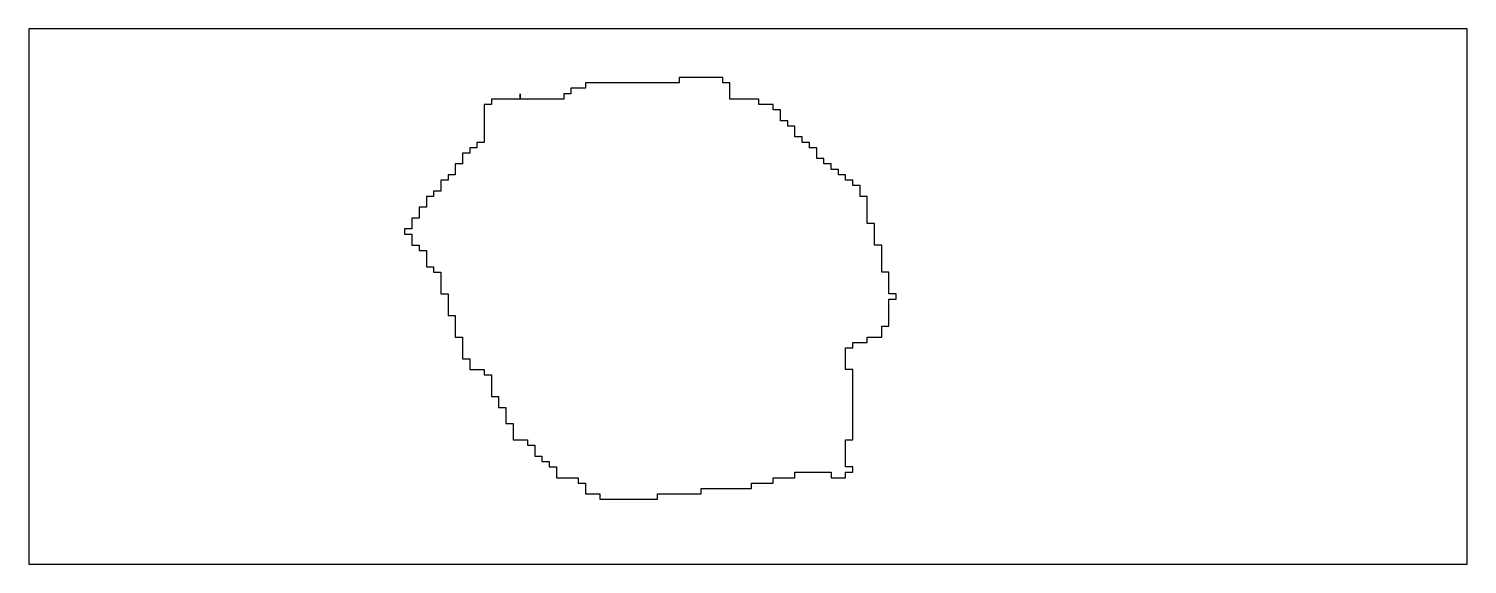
# Model space of a CAD drawing. Extents: x 0.001 to 0.401, y 0.001 to 0.15.
import ezdxf

# ---------------------------------------------------------------- set-up
doc = ezdxf.new("R2010")
doc.units = 0

msp = doc.modelspace()

# ---------------------------------------------------------------- linework, layer by layer
at = {"layer": 'PORE'}
for points in [[(0.001005, 0.000752), (0.003015, 0.000752), (0.005025, 0.000752), (0.007035, 0.000752), (0.009045, 0.000752), (0.011055, 0.000752), (0.013065, 0.000752), (0.015075, 0.000752), (0.017085, 0.000752), (0.019095, 0.000752), (0.021106, 0.000752), (0.023116, 0.000752), (0.025126, 0.000752), (0.027136, 0.000752), (0.029146, 0.000752), (0.031156, 0.000752), (0.033166, 0.000752), (0.035176, 0.000752), (0.037186, 0.000752), (0.039196, 0.000752), (0.041206, 0.000752), (0.043216, 0.000752), (0.045226, 0.000752), (0.047236, 0.000752), (0.049246, 0.000752), (0.051256, 0.000752), (0.053266, 0.000752), (0.055276, 0.000752), (0.057286, 0.000752), (0.059296, 0.000752), (0.061307, 0.000752), (0.063317, 0.000752), (0.065327, 0.000752), (0.067337, 0.000752), (0.069347, 0.000752), (0.071357, 0.000752), (0.073367, 0.000752), (0.075377, 0.000752), (0.077387, 0.000752), (0.079397, 0.000752), (0.081407, 0.000752), (0.083417, 0.000752), (0.085427, 0.000752), (0.087437, 0.000752), (0.089447, 0.000752), (0.091457, 0.000752), (0.093467, 0.000752), (0.095477, 0.000752), (0.097487, 0.000752), (0.099497, 0.000752), (0.101508, 0.000752), (0.103518, 0.000752), (0.105528, 0.000752), (0.107538, 0.000752), (0.109548, 0.000752), (0.111558, 0.000752), (0.113568, 0.000752), (0.115578, 0.000752), (0.117588, 0.000752), (0.119598, 0.000752), (0.121608, 0.000752), (0.123618, 0.000752), (0.125628, 0.000752), (0.127638, 0.000752), (0.129648, 0.000752), (0.131658, 0.000752), (0.133668, 0.000752), (0.135678, 0.000752), (0.137688, 0.000752), (0.139698, 0.000752), (0.141709, 0.000752), (0.143719, 0.000752), (0.145729, 0.000752), (0.147739, 0.000752), (0.149749, 0.000752), (0.151759, 0.000752), (0.153769, 0.000752), (0.155779, 0.000752), (0.157789, 0.000752), (0.159799, 0.000752), (0.161809, 0.000752), (0.163819, 0.000752), (0.165829, 0.000752), (0.167839, 0.000752), (0.169849, 0.000752), (0.171859, 0.000752), (0.173869, 0.000752), (0.175879, 0.000752), (0.177889, 0.000752), (0.179899, 0.000752), (0.18191, 0.000752), (0.18392, 0.000752), (0.18593, 0.000752), (0.18794, 0.000752), (0.18995, 0.000752), (0.19196, 0.000752), (0.19397, 0.000752), (0.19598, 0.000752), (0.19799, 0.000752), (0.2, 0.000752), (0.20201, 0.000752), (0.20402, 0.000752), (0.20603, 0.000752), (0.20804, 0.000752), (0.21005, 0.000752), (0.21206, 0.000752), (0.21407, 0.000752), (0.21608, 0.000752), (0.21809, 0.000752), (0.220101, 0.000752), (0.222111, 0.000752), (0.224121, 0.000752), (0.226131, 0.000752), (0.228141, 0.000752), (0.230151, 0.000752), (0.232161, 0.000752), (0.234171, 0.000752), (0.236181, 0.000752), (0.238191, 0.000752), (0.240201, 0.000752), (0.242211, 0.000752), (0.244221, 0.000752), (0.246231, 0.000752), (0.248241, 0.000752), (0.250251, 0.000752), (0.252261, 0.000752), (0.254271, 0.000752), (0.256281, 0.000752), (0.258291, 0.000752), (0.260302, 0.000752), (0.262312, 0.000752), (0.264322, 0.000752), (0.266332, 0.000752), (0.268342, 0.000752), (0.270352, 0.000752), (0.272362, 0.000752), (0.274372, 0.000752), (0.276382, 0.000752), (0.278392, 0.000752), (0.280402, 0.000752), (0.282412, 0.000752), (0.284422, 0.000752), (0.286432, 0.000752), (0.288442, 0.000752), (0.290452, 0.000752), (0.292462, 0.000752), (0.294472, 0.000752), (0.296482, 0.000752), (0.298492, 0.000752), (0.300503, 0.000752), (0.302513, 0.000752), (0.304523, 0.000752), (0.306533, 0.000752), (0.308543, 0.000752), (0.310553, 0.000752), (0.312563, 0.000752), (0.314573, 0.000752), (0.316583, 0.000752), (0.318593, 0.000752), (0.320603, 0.000752), (0.322613, 0.000752), (0.324623, 0.000752), (0.326633, 0.000752), (0.328643, 0.000752), (0.330653, 0.000752), (0.332663, 0.000752), (0.334673, 0.000752), (0.336683, 0.000752), (0.338693, 0.000752), (0.340704, 0.000752), (0.342714, 0.000752), (0.344724, 0.000752), (0.346734, 0.000752), (0.348744, 0.000752), (0.350754, 0.000752), (0.352764, 0.000752), (0.354774, 0.000752), (0.356784, 0.000752), (0.358794, 0.000752), (0.360804, 0.000752), (0.362814, 0.000752), (0.364824, 0.000752), (0.366834, 0.000752), (0.368844, 0.000752), (0.370854, 0.000752), (0.372864, 0.000752), (0.374874, 0.000752), (0.376884, 0.000752), (0.378894, 0.000752), (0.380905, 0.000752), (0.382915, 0.000752), (0.384925, 0.000752), (0.386935, 0.000752), (0.388945, 0.000752), (0.390955, 0.000752), (0.392965, 0.000752), (0.394975, 0.000752), (0.396985, 0.000752), (0.398995, 0.000752), (0.401005, 0.000752), (0.401005, 0.002255), (0.401005, 0.003758), (0.401005, 0.005261), (0.401005, 0.006764), (0.401005, 0.008267), (0.401005, 0.00977), (0.401005, 0.011273), (0.401005, 0.012776), (0.401005, 0.014279), (0.401005, 0.015782), (0.401005, 0.017285), (0.401005, 0.018788), (0.401005, 0.020291), (0.401005, 0.021794), (0.401005, 0.023297), (0.401005, 0.0248), (0.401005, 0.026303), (0.401005, 0.027806), (0.401005, 0.029309), (0.401005, 0.030812), (0.401005, 0.032315), (0.401005, 0.033818), (0.401005, 0.035321), (0.401005, 0.036824), (0.401005, 0.038327), (0.401005, 0.03983), (0.401005, 0.041333), (0.401005, 0.042836), (0.401005, 0.044339), (0.401005, 0.045842), (0.401005, 0.047345), (0.401005, 0.048848), (0.401005, 0.050352), (0.401005, 0.051855), (0.401005, 0.053358), (0.401005, 0.054861), (0.401005, 0.056364), (0.401005, 0.057867), (0.401005, 0.05937), (0.401005, 0.060873), (0.401005, 0.062376), (0.401005, 0.063879), (0.401005, 0.065382), (0.401005, 0.066885), (0.401005, 0.068388), (0.401005, 0.069891), (0.401005, 0.071394), (0.401005, 0.072897), (0.401005, 0.0744), (0.401005, 0.075903), (0.401005, 0.077406), (0.401005, 0.078909), (0.401005, 0.080412), (0.401005, 0.081915), (0.401005, 0.083418), (0.401005, 0.084921), (0.401005, 0.086424), (0.401005, 0.087927), (0.401005, 0.08943), (0.401005, 0.090933), (0.401005, 0.092436), (0.401005, 0.093939), (0.401005, 0.095442), (0.401005, 0.096945), (0.401005, 0.098448), (0.401005, 0.099952), (0.401005, 0.101455), (0.401005, 0.102958), (0.401005, 0.104461), (0.401005, 0.105964), (0.401005, 0.107467), (0.401005, 0.10897), (0.401005, 0.110473), (0.401005, 0.111976), (0.401005, 0.113479), (0.401005, 0.114982), (0.401005, 0.116485), (0.401005, 0.117988), (0.401005, 0.119491), (0.401005, 0.120994), (0.401005, 0.122497), (0.401005, 0.124), (0.401005, 0.125503), (0.401005, 0.127006), (0.401005, 0.128509), (0.401005, 0.130012), (0.401005, 0.131515), (0.401005, 0.133018), (0.401005, 0.134521), (0.401005, 0.136024), (0.401005, 0.137527), (0.401005, 0.13903), (0.401005, 0.140533), (0.401005, 0.142036), (0.401005, 0.143539), (0.401005, 0.145042), (0.401005, 0.146545), (0.401005, 0.148048), (0.401005, 0.149552), (0.398995, 0.149552), (0.396985, 0.149552), (0.394975, 0.149552), (0.392965, 0.149552), (0.390955, 0.149552), (0.388945, 0.149552), (0.386935, 0.149552), (0.384925, 0.149552), (0.382915, 0.149552), (0.380905, 0.149552), (0.378894, 0.149552), (0.376884, 0.149552), (0.374874, 0.149552), (0.372864, 0.149552), (0.370854, 0.149552), (0.368844, 0.149552), (0.366834, 0.149552), (0.364824, 0.149552), (0.362814, 0.149552), (0.360804, 0.149552), (0.358794, 0.149552), (0.356784, 0.149552), (0.354774, 0.149552), (0.352764, 0.149552), (0.350754, 0.149552), (0.348744, 0.149552), (0.346734, 0.149552), (0.344724, 0.149552), (0.342714, 0.149552), (0.340704, 0.149552), (0.338693, 0.149552), (0.336683, 0.149552), (0.334673, 0.149552), (0.332663, 0.149552), (0.330653, 0.149552), (0.328643, 0.149552), (0.326633, 0.149552), (0.324623, 0.149552), (0.322613, 0.149552), (0.320603, 0.149552), (0.318593, 0.149552), (0.316583, 0.149552), (0.314573, 0.149552), (0.312563, 0.149552), (0.310553, 0.149552), (0.308543, 0.149552), (0.306533, 0.149552), (0.304523, 0.149552), (0.302513, 0.149552), (0.300503, 0.149552), (0.298492, 0.149552), (0.296482, 0.149552), (0.294472, 0.149552), (0.292462, 0.149552), (0.290452, 0.149552), (0.288442, 0.149552), (0.286432, 0.149552), (0.284422, 0.149552), (0.282412, 0.149552), (0.280402, 0.149552), (0.278392, 0.149552), (0.276382, 0.149552), (0.274372, 0.149552), (0.272362, 0.149552), (0.270352, 0.149552), (0.268342, 0.149552), (0.266332, 0.149552), (0.264322, 0.149552), (0.262312, 0.149552), (0.260302, 0.149552), (0.258291, 0.149552), (0.256281, 0.149552), (0.254271, 0.149552), (0.252261, 0.149552), (0.250251, 0.149552), (0.248241, 0.149552), (0.246231, 0.149552), (0.244221, 0.149552), (0.242211, 0.149552), (0.240201, 0.149552), (0.238191, 0.149552), (0.236181, 0.149552), (0.234171, 0.149552), (0.232161, 0.149552), (0.230151, 0.149552), (0.228141, 0.149552), (0.226131, 0.149552), (0.224121, 0.149552), (0.222111, 0.149552), (0.220101, 0.149552), (0.21809, 0.149552), (0.21608, 0.149552), (0.21407, 0.149552), (0.21206, 0.149552), (0.21005, 0.149552), (0.20804, 0.149552), (0.20603, 0.149552), (0.20402, 0.149552), (0.20201, 0.149552), (0.2, 0.149552), (0.19799, 0.149552), (0.19598, 0.149552), (0.19397, 0.149552), (0.19196, 0.149552), (0.18995, 0.149552), (0.18794, 0.149552), (0.18593, 0.149552), (0.18392, 0.149552), (0.18191, 0.149552), (0.179899, 0.149552), (0.177889, 0.149552), (0.175879, 0.149552), (0.173869, 0.149552), (0.171859, 0.149552), (0.169849, 0.149552), (0.167839, 0.149552), (0.165829, 0.149552), (0.163819, 0.149552), (0.161809, 0.149552), (0.159799, 0.149552), (0.157789, 0.149552), (0.155779, 0.149552), (0.153769, 0.149552), (0.151759, 0.149552), (0.149749, 0.149552), (0.147739, 0.149552), (0.145729, 0.149552), (0.143719, 0.149552), (0.141709, 0.149552), (0.139698, 0.149552), (0.137688, 0.149552), (0.135678, 0.149552), (0.133668, 0.149552), (0.131658, 0.149552), (0.129648, 0.149552), (0.127638, 0.149552), (0.125628, 0.149552), (0.123618, 0.149552), (0.121608, 0.149552), (0.119598, 0.149552), (0.117588, 0.149552), (0.115578, 0.149552), (0.113568, 0.149552), (0.111558, 0.149552), (0.109548, 0.149552), (0.107538, 0.149552), (0.105528, 0.149552), (0.103518, 0.149552), (0.101508, 0.149552), (0.099497, 0.149552), (0.097487, 0.149552), (0.095477, 0.149552), (0.093467, 0.149552), (0.091457, 0.149552), (0.089447, 0.149552), (0.087437, 0.149552), (0.085427, 0.149552), (0.083417, 0.149552), (0.081407, 0.149552), (0.079397, 0.149552), (0.077387, 0.149552), (0.075377, 0.149552), (0.073367, 0.149552), (0.071357, 0.149552), (0.069347, 0.149552), (0.067337, 0.149552), (0.065327, 0.149552), (0.063317, 0.149552), (0.061307, 0.149552), (0.059296, 0.149552), (0.057286, 0.149552), (0.055276, 0.149552), (0.053266, 0.149552), (0.051256, 0.149552), (0.049246, 0.149552), (0.047236, 0.149552), (0.045226, 0.149552), (0.043216, 0.149552), (0.041206, 0.149552), (0.039196, 0.149552), (0.037186, 0.149552), (0.035176, 0.149552), (0.033166, 0.149552), (0.031156, 0.149552), (0.029146, 0.149552), (0.027136, 0.149552), (0.025126, 0.149552), (0.023116, 0.149552), (0.021106, 0.149552), (0.019095, 0.149552), (0.017085, 0.149552), (0.015075, 0.149552), (0.013065, 0.149552), (0.011055, 0.149552), (0.009045, 0.149552), (0.007035, 0.149552), (0.005025, 0.149552), (0.003015, 0.149552), (0.001005, 0.149552), (0.001005, 0.148048), (0.001005, 0.146545), (0.001005, 0.145042), (0.001005, 0.143539), (0.001005, 0.142036), (0.001005, 0.140533), (0.001005, 0.13903), (0.001005, 0.137527), (0.001005, 0.136024), (0.001005, 0.134521), (0.001005, 0.133018), (0.001005, 0.131515), (0.001005, 0.130012), (0.001005, 0.128509), (0.001005, 0.127006), (0.001005, 0.125503), (0.001005, 0.124), (0.001005, 0.122497), (0.001005, 0.120994), (0.001005, 0.119491), (0.001005, 0.117988), (0.001005, 0.116485), (0.001005, 0.114982), (0.001005, 0.113479), (0.001005, 0.111976), (0.001005, 0.110473), (0.001005, 0.10897), (0.001005, 0.107467), (0.001005, 0.105964), (0.001005, 0.104461), (0.001005, 0.102958), (0.001005, 0.101455), (0.001005, 0.099952), (0.001005, 0.098448), (0.001005, 0.096945), (0.001005, 0.095442), (0.001005, 0.093939), (0.001005, 0.092436), (0.001005, 0.090933), (0.001005, 0.08943), (0.001005, 0.087927), (0.001005, 0.086424), (0.001005, 0.084921), (0.001005, 0.083418), (0.001005, 0.081915), (0.001005, 0.080412), (0.001005, 0.078909), (0.001005, 0.077406), (0.001005, 0.075903), (0.001005, 0.0744), (0.001005, 0.072897), (0.001005, 0.071394), (0.001005, 0.069891), (0.001005, 0.068388), (0.001005, 0.066885), (0.001005, 0.065382), (0.001005, 0.063879), (0.001005, 0.062376), (0.001005, 0.060873), (0.001005, 0.05937), (0.001005, 0.057867), (0.001005, 0.056364), (0.001005, 0.054861), (0.001005, 0.053358), (0.001005, 0.051855), (0.001005, 0.050352), (0.001005, 0.048848), (0.001005, 0.047345), (0.001005, 0.045842), (0.001005, 0.044339), (0.001005, 0.042836), (0.001005, 0.041333), (0.001005, 0.03983), (0.001005, 0.038327), (0.001005, 0.036824), (0.001005, 0.035321), (0.001005, 0.033818), (0.001005, 0.032315), (0.001005, 0.030812), (0.001005, 0.029309), (0.001005, 0.027806), (0.001005, 0.026303), (0.001005, 0.0248), (0.001005, 0.023297), (0.001005, 0.021794), (0.001005, 0.020291), (0.001005, 0.018788), (0.001005, 0.017285), (0.001005, 0.015782), (0.001005, 0.014279), (0.001005, 0.012776), (0.001005, 0.011273), (0.001005, 0.00977), (0.001005, 0.008267), (0.001005, 0.006764), (0.001005, 0.005261), (0.001005, 0.003758), (0.001005, 0.002255), (0.001005, 0.000752)], [(0.105528, 0.092436), (0.107538, 0.092436), (0.107538, 0.090933), (0.107538, 0.08943), (0.109548, 0.08943), (0.109548, 0.087927), (0.111558, 0.087927), (0.111558, 0.086424), (0.111558, 0.084921), (0.111558, 0.083418), (0.113568, 0.083418), (0.113568, 0.081915), (0.115578, 0.081915), (0.115578, 0.080412), (0.115578, 0.078909), (0.115578, 0.077406), (0.115578, 0.075903), (0.117588, 0.075903), (0.117588, 0.0744), (0.117588, 0.072897), (0.117588, 0.071394), (0.117588, 0.069891), (0.119598, 0.069891), (0.119598, 0.068388), (0.119598, 0.066885), (0.119598, 0.065382), (0.119598, 0.063879), (0.121608, 0.063879), (0.121608, 0.062376), (0.121608, 0.060873), (0.121608, 0.05937), (0.121608, 0.057867), (0.123618, 0.057867), (0.123618, 0.056364), (0.123618, 0.054861), (0.125628, 0.054861), (0.127638, 0.054861), (0.127638, 0.053358), (0.129648, 0.053358), (0.129648, 0.051855), (0.129648, 0.050352), (0.129648, 0.048848), (0.129648, 0.047345), (0.131658, 0.047345), (0.131658, 0.045842), (0.131658, 0.044339), (0.133668, 0.044339), (0.133668, 0.042836), (0.133668, 0.041333), (0.133668, 0.03983), (0.135678, 0.03983), (0.135678, 0.038327), (0.135678, 0.036824), (0.135678, 0.035321), (0.137688, 0.035321), (0.139698, 0.035321), (0.139698, 0.033818), (0.141709, 0.033818), (0.141709, 0.032315), (0.141709, 0.030812), (0.143719, 0.030812), (0.143719, 0.029309), (0.145729, 0.029309), (0.145729, 0.027806), (0.147739, 0.027806), (0.147739, 0.026303), (0.147739, 0.0248), (0.149749, 0.0248), (0.151759, 0.0248), (0.153769, 0.0248), (0.153769, 0.023297), (0.155779, 0.023297), (0.155779, 0.021794), (0.155779, 0.020291), (0.157789, 0.020291), (0.159799, 0.020291), (0.159799, 0.018788), (0.161809, 0.018788), (0.163819, 0.018788), (0.165829, 0.018788), (0.167839, 0.018788), (0.169849, 0.018788), (0.171859, 0.018788), (0.173869, 0.018788), (0.175879, 0.018788), (0.175879, 0.020291), (0.177889, 0.020291), (0.179899, 0.020291), (0.18191, 0.020291), (0.18392, 0.020291), (0.18593, 0.020291), (0.18794, 0.020291), (0.18794, 0.021794), (0.18995, 0.021794), (0.19196, 0.021794), (0.19397, 0.021794), (0.19598, 0.021794), (0.19799, 0.021794), (0.2, 0.021794), (0.20201, 0.021794), (0.20201, 0.023297), (0.20402, 0.023297), (0.20603, 0.023297), (0.20804, 0.023297), (0.20804, 0.0248), (0.21005, 0.0248), (0.21206, 0.0248), (0.21407, 0.0248), (0.21407, 0.026303), (0.21608, 0.026303), (0.21809, 0.026303), (0.220101, 0.026303), (0.222111, 0.026303), (0.224121, 0.026303), (0.224121, 0.0248), (0.226131, 0.0248), (0.228141, 0.0248), (0.228141, 0.026303), (0.230151, 0.026303), (0.230151, 0.027806), (0.228141, 0.027806), (0.228141, 0.029309), (0.228141, 0.030812), (0.228141, 0.032315), (0.228141, 0.033818), (0.228141, 0.035321), (0.230151, 0.035321), (0.230151, 0.036824), (0.230151, 0.038327), (0.230151, 0.03983), (0.230151, 0.041333), (0.230151, 0.042836), (0.230151, 0.044339), (0.230151, 0.045842), (0.230151, 0.047345), (0.230151, 0.048848), (0.230151, 0.050352), (0.230151, 0.051855), (0.230151, 0.053358), (0.230151, 0.054861), (0.228141, 0.054861), (0.228141, 0.056364), (0.228141, 0.057867), (0.228141, 0.05937), (0.228141, 0.060873), (0.230151, 0.060873), (0.230151, 0.062376), (0.232161, 0.062376), (0.234171, 0.062376), (0.234171, 0.063879), (0.236181, 0.063879), (0.238191, 0.063879), (0.238191, 0.065382), (0.238191, 0.066885), (0.240201, 0.066885), (0.240201, 0.068388), (0.240201, 0.069891), (0.240201, 0.071394), (0.240201, 0.072897), (0.240201, 0.0744), (0.242211, 0.0744), (0.242211, 0.075903), (0.240201, 0.075903), (0.240201, 0.077406), (0.240201, 0.078909), (0.240201, 0.080412), (0.240201, 0.081915), (0.238191, 0.081915), (0.238191, 0.083418), (0.238191, 0.084921), (0.238191, 0.086424), (0.238191, 0.087927), (0.238191, 0.08943), (0.236181, 0.08943), (0.236181, 0.090933), (0.236181, 0.092436), (0.236181, 0.093939), (0.236181, 0.095442), (0.234171, 0.095442), (0.234171, 0.096945), (0.234171, 0.098448), (0.234171, 0.099952), (0.234171, 0.101455), (0.234171, 0.102958), (0.232161, 0.102958), (0.232161, 0.104461), (0.232161, 0.105964), (0.230151, 0.105964), (0.230151, 0.107467), (0.228141, 0.107467), (0.228141, 0.10897), (0.226131, 0.10897), (0.226131, 0.110473), (0.224121, 0.110473), (0.224121, 0.111976), (0.222111, 0.111976), (0.222111, 0.113479), (0.220101, 0.113479), (0.220101, 0.114982), (0.220101, 0.116485), (0.21809, 0.116485), (0.21809, 0.117988), (0.21608, 0.117988), (0.21608, 0.119491), (0.21407, 0.119491), (0.21407, 0.120994), (0.21407, 0.122497), (0.21206, 0.122497), (0.21206, 0.124), (0.21005, 0.124), (0.21005, 0.125503), (0.21005, 0.127006), (0.20804, 0.127006), (0.20804, 0.128509), (0.20603, 0.128509), (0.20402, 0.128509), (0.20402, 0.130012), (0.20201, 0.130012), (0.2, 0.130012), (0.19799, 0.130012), (0.19598, 0.130012), (0.19598, 0.131515), (0.19598, 0.133018), (0.19598, 0.134521), (0.19397, 0.134521), (0.19397, 0.136024), (0.19196, 0.136024), (0.18995, 0.136024), (0.18794, 0.136024), (0.18593, 0.136024), (0.18392, 0.136024), (0.18191, 0.136024), (0.18191, 0.134521), (0.179899, 0.134521), (0.177889, 0.134521), (0.175879, 0.134521), (0.173869, 0.134521), (0.171859, 0.134521), (0.169849, 0.134521), (0.167839, 0.134521), (0.165829, 0.134521), (0.163819, 0.134521), (0.161809, 0.134521), (0.159799, 0.134521), (0.157789, 0.134521), (0.155779, 0.134521), (0.155779, 0.133018), (0.153769, 0.133018), (0.151759, 0.133018), (0.151759, 0.131515), (0.149749, 0.131515), (0.149749, 0.130012), (0.147739, 0.130012), (0.145729, 0.130012), (0.143719, 0.130012), (0.141709, 0.130012), (0.139698, 0.130012), (0.137688, 0.130012), (0.137688, 0.131515), (0.137688, 0.130012), (0.135678, 0.130012), (0.133668, 0.130012), (0.131658, 0.130012), (0.129648, 0.130012), (0.129648, 0.128509), (0.127638, 0.128509), (0.127638, 0.127006), (0.127638, 0.125503), (0.127638, 0.124), (0.127638, 0.122497), (0.127638, 0.120994), (0.127638, 0.119491), (0.127638, 0.117988), (0.125628, 0.117988), (0.125628, 0.116485), (0.123618, 0.116485), (0.123618, 0.114982), (0.121608, 0.114982), (0.121608, 0.113479), (0.121608, 0.111976), (0.119598, 0.111976), (0.119598, 0.110473), (0.119598, 0.10897), (0.117588, 0.10897), (0.117588, 0.107467), (0.115578, 0.107467), (0.115578, 0.105964), (0.115578, 0.104461), (0.113568, 0.104461), (0.113568, 0.102958), (0.111558, 0.102958), (0.111558, 0.101455), (0.111558, 0.099952), (0.109548, 0.099952), (0.109548, 0.098448), (0.109548, 0.096945), (0.107538, 0.096945), (0.107538, 0.095442), (0.107538, 0.093939), (0.105528, 0.093939), (0.105528, 0.092436)]]:
    msp.add_lwpolyline(points, close=True, dxfattribs=at)

doc.saveas('drawing.dxf')
